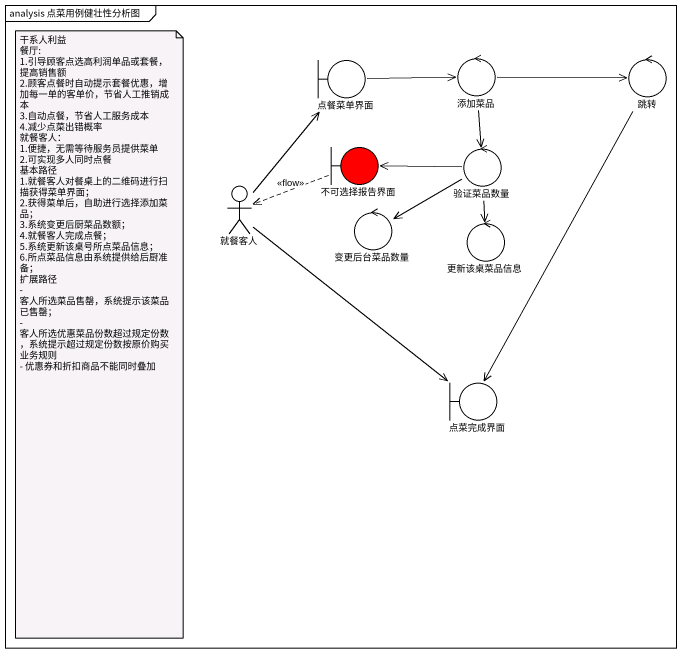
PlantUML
@startuml
mainframe analysis 点菜用例健壮性分析图
boundary 点餐菜单界面
control 添加菜品
control 跳转
boundary 不可选择报告界面 #FF0000
control 验证菜品数量
actor 就餐客人
control 变更后台菜品数量
control 更新该桌菜品信息
boundary 点菜完成界面
点餐菜单界面 -right-> 添加菜品
添加菜品 -right-> 跳转
添加菜品 --> 验证菜品数量
跳转 --> 点菜完成界面
不可选择报告界面 .left.> 就餐客人 : <<flow>>
验证菜品数量 -left-> 不可选择报告界面
验证菜品数量 -left-> 变更后台菜品数量
验证菜品数量 --> 更新该桌菜品信息
就餐客人 -up-> 点餐菜单界面
就餐客人 --> 点菜完成界面
note as N1
  干系人利益
  餐厅:
  1.引导顾客点选高利润单品或套餐，提高销售额
  2.顾客点餐时自动提示套餐优惠，增加每一单的客单价，节省人工推销成本
  3.自动点餐，节省人工服务成本
  4.减少点菜出错概率
  就餐客人：
  1.便捷，无需等待服务员提供菜单
  2.可实现多人同时点餐
  基本路径
  1.就餐客人对餐桌上的二维码进行扫描获得菜单界面；
  2.获得菜单后，自助进行选择添加菜品；
  3.系统变更后厨菜品数额；
  4.就餐客人完成点餐；
  5.系统更新该桌号所点菜品信息；
  6.所点菜品信息由系统提供给后厨准备；
  扩展路径
  - 客人所选菜品售罄，系统提示该菜品已售罄；
  - 客人所选优惠菜品份数超过规定份数，系统提示超过规定份数按原价购买
  业务规则
  - 优惠券和折扣商品不能同时叠加
end note
@enduml
